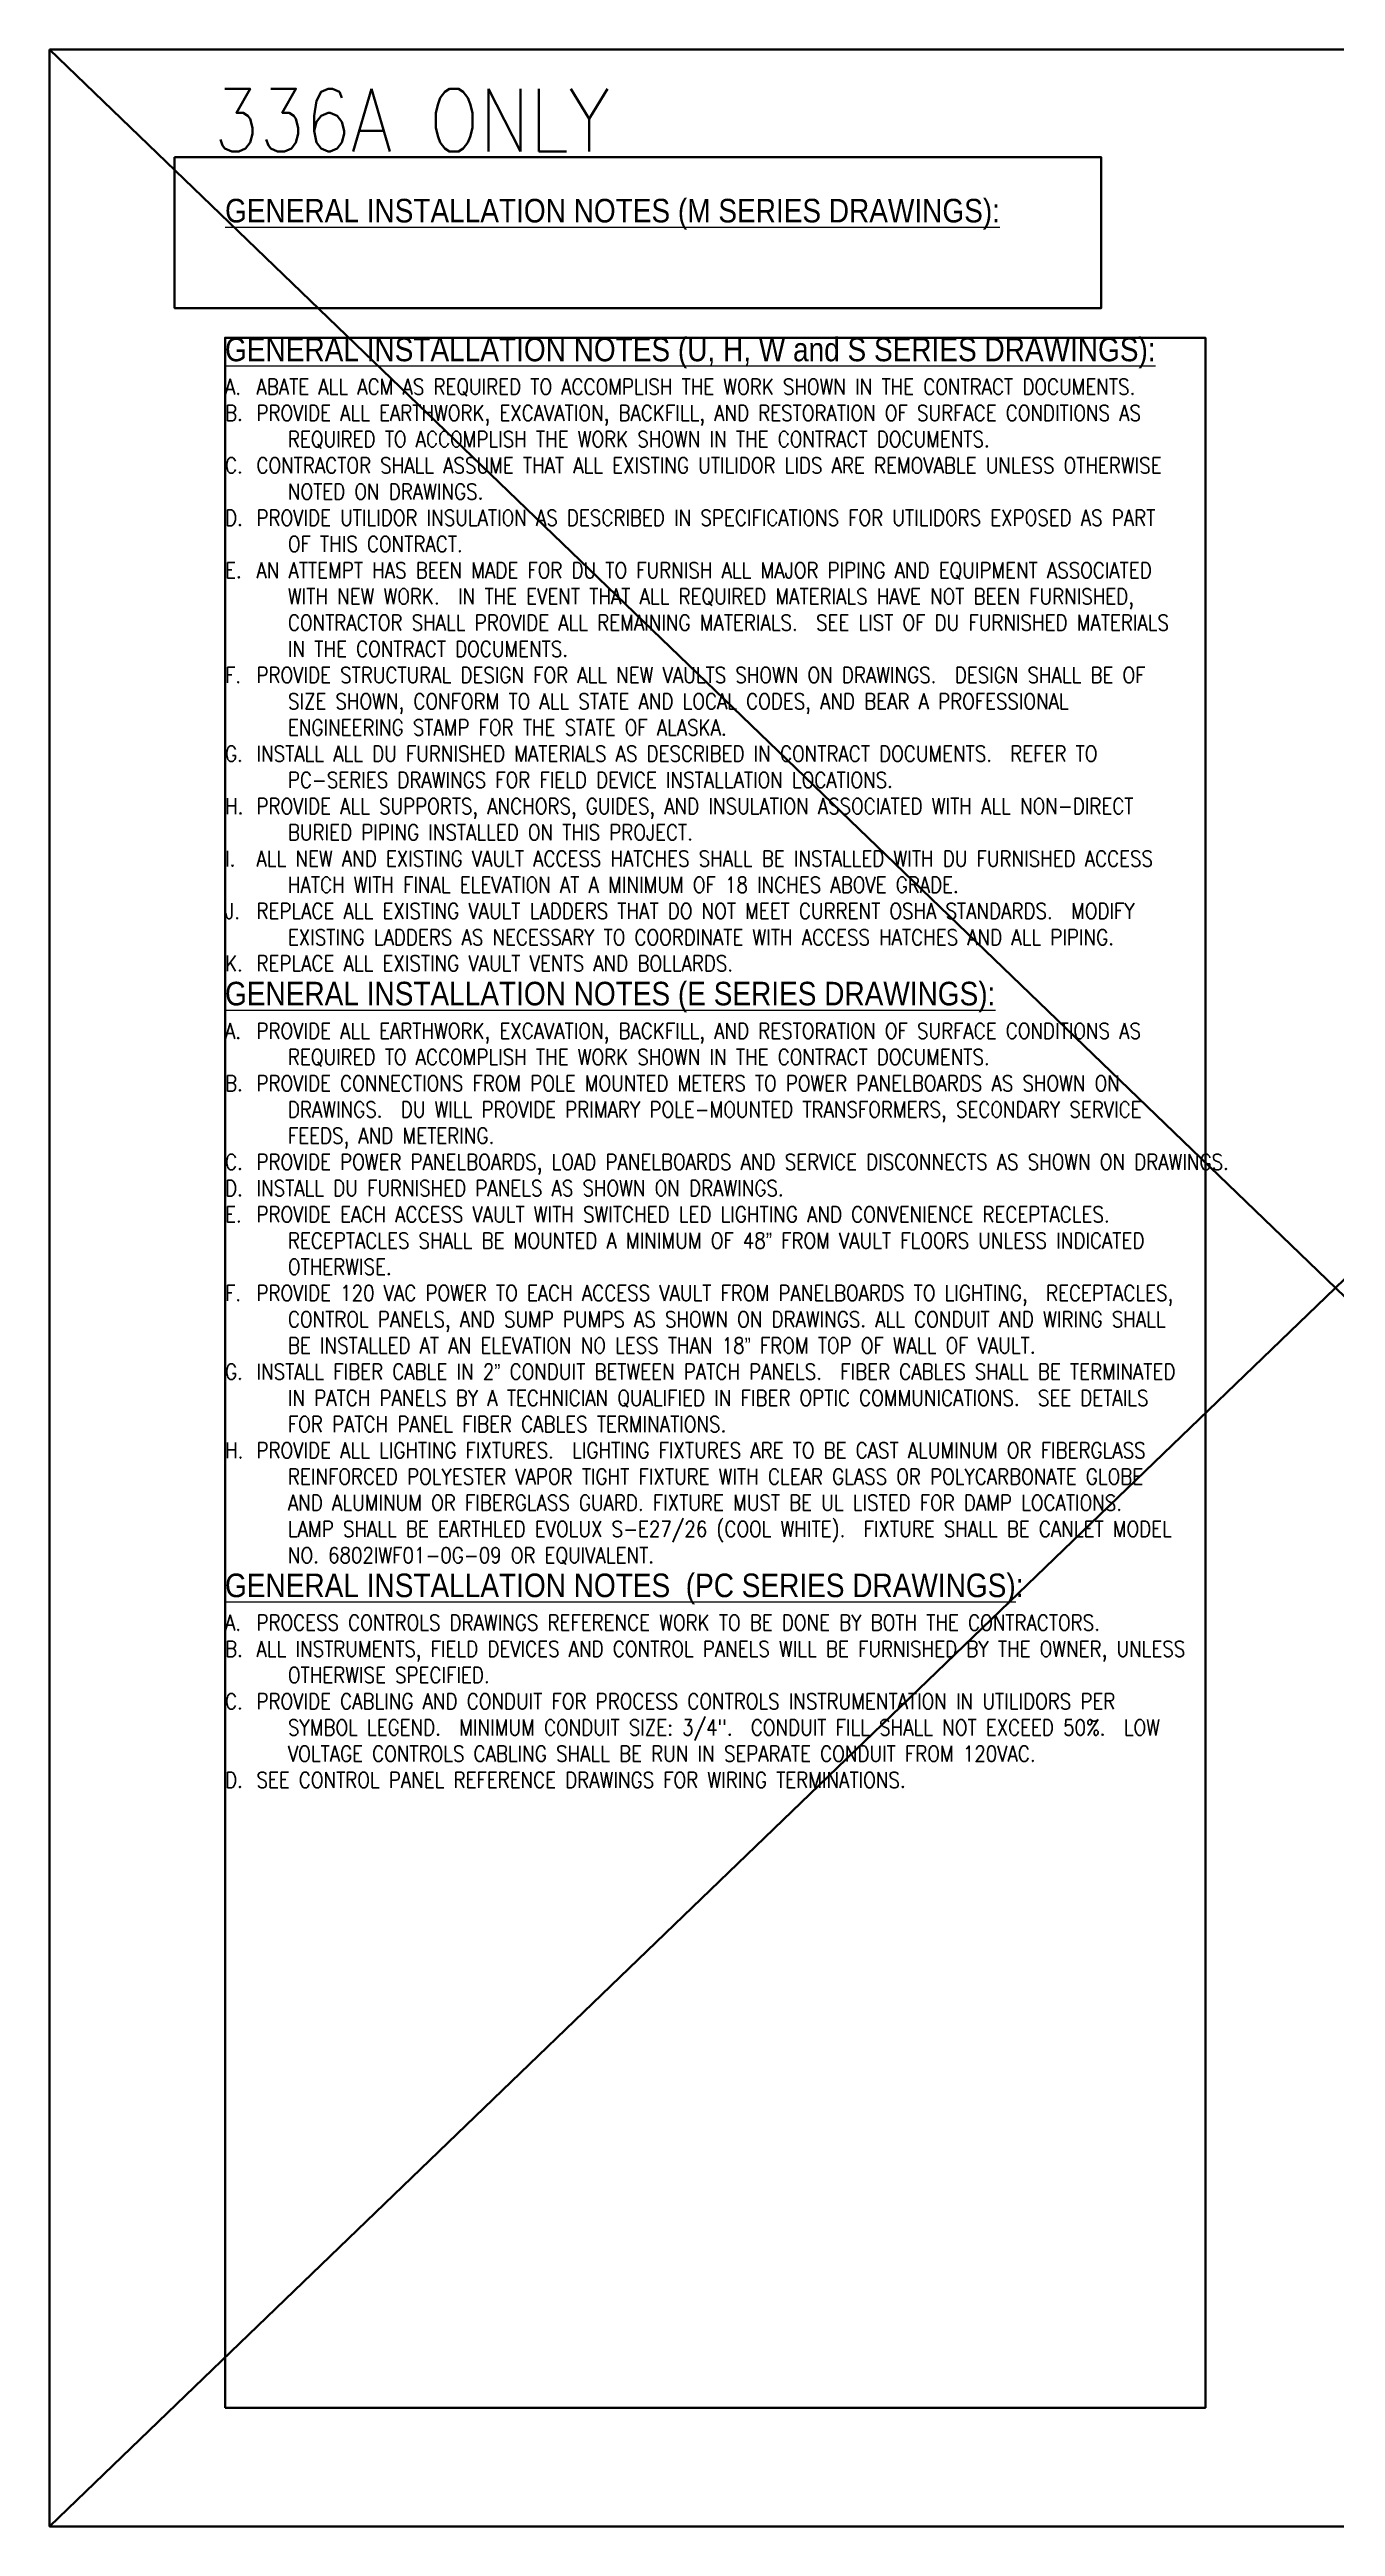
# Model space of a CAD drawing. Header units: inches. Extents: x 56 to 3895, y -697 to 736.
# Drawn here: x 1004 to 1495, y -356 to 590 of the extents above; entities that cross this region are included whole.
import ezdxf

# ---------------------------------------------------------------- set-up
doc = ezdxf.new("R2010")
doc.units = ezdxf.units.IN
doc.header["$LTSCALE"] = 0.5
doc.header["$MEASUREMENT"] = 0
doc.layers.get('Defpoints').update_dxf_attribs({"color": 251, "lineweight": 140})
doc.layers.add('GENERAL NOTES', color=41, linetype='Continuous')
doc.styles.add('RomanS', font='romans.shx', dxfattribs={"width": 0.85})

msp = doc.modelspace()

# ---------------------------------------------------------------- linework, layer by layer
at = {"layer": 'Defpoints'}
for p, q in [((1004.29, -355.51), (1985.6, 589.55)), ((1985.6, -355.51), (1004.29, 589.55))]:
    msp.add_line(p, q, dxfattribs=at)
for points in [[(1004.29, 589.55), (1985.6, 589.55), (1985.6, -355.51), (1004.29, -355.51)], [(1051.99, 548.46), (1405.57, 548.46), (1405.57, 490.93), (1051.99, 490.93)], [(1071.26, -310.23), (1445.32, -310.23), (1445.32, 479.61), (1071.26, 479.61)]]:
    msp.add_lwpolyline(points, close=True, dxfattribs=at)

# ---------------------------------------------------------------- texts
at = {"layer": 'Defpoints', "insert": (1066.84, 574.59), "char_height": 24, "width": 345.4992, "attachment_point": 1, "style": 'RomanS'}
msp.add_mtext('336A ONLY', dxfattribs=at)
at = {"layer": 'GENERAL NOTES', "char_height": 3, "width": 365.4639, "attachment_point": 1, "style": 'RomanS'}
for s, insert in [('\\A1;{\\fArial|b0|i0|c0|p34;\\H2.9999x;\\LGENERAL INSTALLATION NOTES (M SERIES DRAWINGS):  }', (1071.26, 532.58)), ('\\A1;{\\fArial|b0|i0|c0|p34;\\H2.9999x;\\LGENERAL INSTALLATION NOTES (U, H, W and S SERIES DRAWINGS):  \\Fromans|c0;\\H0.88893x;\\P\\H0.053999x;\\P\\pi-24,l24;\\A0;\\H13.889x;\\lA.^IABATE ALL ACM AS REQUIRED TO ACCOMPLISH THE WORK SHOWN IN THE CONTRACT DOCUMENTS.\\PB.^IPROVIDE ALL EARTHWORK, EXCAVATION, BACKFILL, AND RESTORATION OF SURFACE CONDITIONS AS REQUIRED TO ACCOMPLISH THE WORK SHOWN IN THE CONTRACT DOCUMENTS.\\PC.^ICONTRACTOR SHALL ASSUME THAT ALL EXISTING UTILIDOR LIDS ARE REMOVABLE UNLESS OTHERWISE NOTED ON DRAWINGS.\\PD.^IPROVIDE UTILIDOR INSULATION AS DESCRIBED IN SPECIFICATIONS FOR UTILIDORS EXPOSED AS PART OF THIS CONTRACT.\\H0.99995x;\\PE.^IAN ATTEMPT HAS BEEN MADE FOR DU TO FURNISH ALL MAJOR PIPING AND EQUIPMENT ASSOCIATED WITH NEW WORK.\\~ IN THE EVENT THAT ALL REQUIRED MATERIALS HAVE NOT BEEN FURNISHED, CONTRACTOR SHALL PROVIDE ALL REMAINING MATERIALS.\\~ SEE LIST OF DU FURNISHED MATERIALS IN THE CONTRACT DOCUMENTS.\\PF.^IPROVIDE STRUCTURAL DESIGN FOR ALL NEW VAULTS SHOWN ON DRAWINGS.  DESIGN SHALL BE OF SIZE SHOWN, CONFORM TO ALL STATE AND LOCAL CODES, AND BEAR A PROFESSIONAL ENGINEERING STAMP FOR THE STATE OF ALASKA.\\PG.^IINSTALL ALL DU FURNISHED MATERIALS AS DESCRIBED IN CONTRACT DOCUMENTS.\\~ REFER TO PC-SERIES DRAWINGS FOR FIELD DEVICE INSTALLATION LOCATIONS.\\PH.^IPROVIDE ALL SUPPORTS, ANCHORS, GUIDES, AND INSULATION ASSOCIATED WITH ALL NON-DIRECT BURIED PIPING INSTALLED ON THIS PROJECT.\\PI.^IALL NEW AND EXISTING VAULT ACCESS HATCHES SHALL BE INSTALLED WITH DU FURNISHED ACCESS HATCH WITH FINAL ELEVATION AT A MINIMUM OF 18 INCHES ABOVE GRADE.\\PJ.^IREPLACE ALL EXISTING VAULT LADDERS THAT DO NOT MEET CURRENT OSHA STANDARDS.  MODIFY EXISTING LADDERS AS NECESSARY TO COORDINATE WITH ACCESS HATCHES AND ALL PIPING.\\PK.^IREPLACE ALL EXISTING VAULT VENTS AND BOLLARDS.\\P\\pi0,l0;\\A1;\\fArial|b0|i0|c0|p34;\\H1.5001x;\\LGENERAL INSTALLATION NOTES (E SERIES DRAWINGS):\\A0;\\l\\P\\Fromans|c0;\\H0.047999x;\\P\\pi-24,l24;\\H13.889x;A.^IPROVIDE ALL EARTHWORK, EXCAVATION, BACKFILL, AND RESTORATION OF SURFACE CONDITIONS AS REQUIRED TO ACCOMPLISH THE WORK SHOWN IN THE CONTRACT DOCUMENTS.\\P\\H1.0001x;B.^IPROVIDE CONNECTIONS FROM POLE MOUNTED METERS TO POWER PANELBOARDS AS SHOWN ON DRAWINGS.  DU WILL PROVIDE PRIMARY POLE-MOUNTED TRANSFORMERS, SECONDARY SERVICE FEEDS, AND METERING.\\P\\H1.0001x;C.^IPROVIDE POWER PANELBOARDS, LOAD PANELBOARDS AND SERVICE DISCONNECTS AS SHOWN ON DRAWINGS. \\H0.99999x; \\PD.^IINSTALL DU FURNISHED PANELS AS SHOWN ON DRAWINGS.\\PE.^IPROVIDE EACH ACCESS VAULT WITH SWITCHED LED LIGHTING AND CONVENIENCE RECEPTACLES.  RECEPTACLES SHALL BE MOUNTED A MINIMUM OF 48\\fArial|b0|i0|c0|p34;”\\Fromans|c0; FROM VAULT FLOORS UNLESS INDICATED OTHERWISE.\\PF.^IPROVIDE 120 VAC POWER TO EACH ACCESS VAULT FROM PANELBOARDS TO LIGHTING,  RECEPTACLES, CONTROL PANELS, AND SUMP PUMPS AS SHOWN ON DRAWINGS. ALL CONDUIT AND WIRING SHALL BE INSTALLED AT AN ELEVATION NO LESS THAN 18\\fArial|b0|i0|c0|p34;”\\Fromans|c0; FROM TOP OF WALL OF VAULT.\\P\\H0.99998x;G.^IINSTALL FIBER CABLE IN 2\\fArial|b0|i0|c0|p34;”\\Fromans|c0; CONDUIT BETWEEN PATCH PANELS.  FIBER CABLES SHALL BE TERMINATED IN PATCH PANELS BY A TECHNICIAN QUALIFIED IN FIBER OPTIC COMMUNICATIONS.  SEE DETAILS FOR \\H0.99998x;PATCH PANEL FIBER CABLES TERMINATIONS.\\P\\A1;\\H0.99984x;H.^IPROVIDE ALL LIGHTING FIXTURES.  LIGHTING FIXTURES ARE TO BE CAST ALUMINUM OR FIBERGLASS REINFORCED POLYESTER VAPOR TIGHT FIXTURE WITH CLEAR GLASS OR POLYCARBONATE GLOBE AND ALUMINUM OR FIBERGLASS GUARD. FIXTURE MUST BE UL LISTED FOR DAMP LOCATIONS.  LAMP SHALL BE EARTHLED EVOLUX S-E27/26 (COOL WHITE).  FIXTURE SHALL BE CANLET MODEL NO. 6802IWF01-0G-09 OR EQUIVALENT.\\P\\pi0,l0;\\A0;\\fArial|b0|i0|c0|p34;\\H1.5002x;\\LGENERAL INSTALLATION NOTES  (PC SERIES DRAWINGS)\\l:\\P\\pl3;\\Fromans|c0;\\H0.047998x;\\P\\pi-24,l24;\\H13.89x;A.^IPROCESS CONTROLS DRAWINGS REFERENCE WORK TO BE DONE BY BOTH THE CONTRACTORS.\\PB.^IALL INSTRUMENTS, FIELD DEVICES AND CONTROL PANELS WILL BE FURNISHED BY THE OWNER, UNLESS OTHERWISE SPECIFIED.\\PC.^IPROVIDE CABLING AND CONDUIT FOR PROCESS CONTROLS INSTRUMENTATION IN UTILIDORS PER SYMBOL LEGEND.  \\H0.99998x;MINIMUM CONDUIT SIZE: 3/4".  CONDUIT FILL SHALL NOT EXCEED 50%.  LOW VOLTAGE CONTROLS CABLING SHALL BE RUN IN SEPARATE CONDUIT FROM 120VAC.\\PD.^ISEE CONTROL PANEL REFERENCE DRAWINGS FOR WIRING TERMINATIONS.}', (1071.26, 479.61))]:
    msp.add_mtext(s, dxfattribs=dict(at, insert=insert))

doc.saveas('drawing.dxf')
